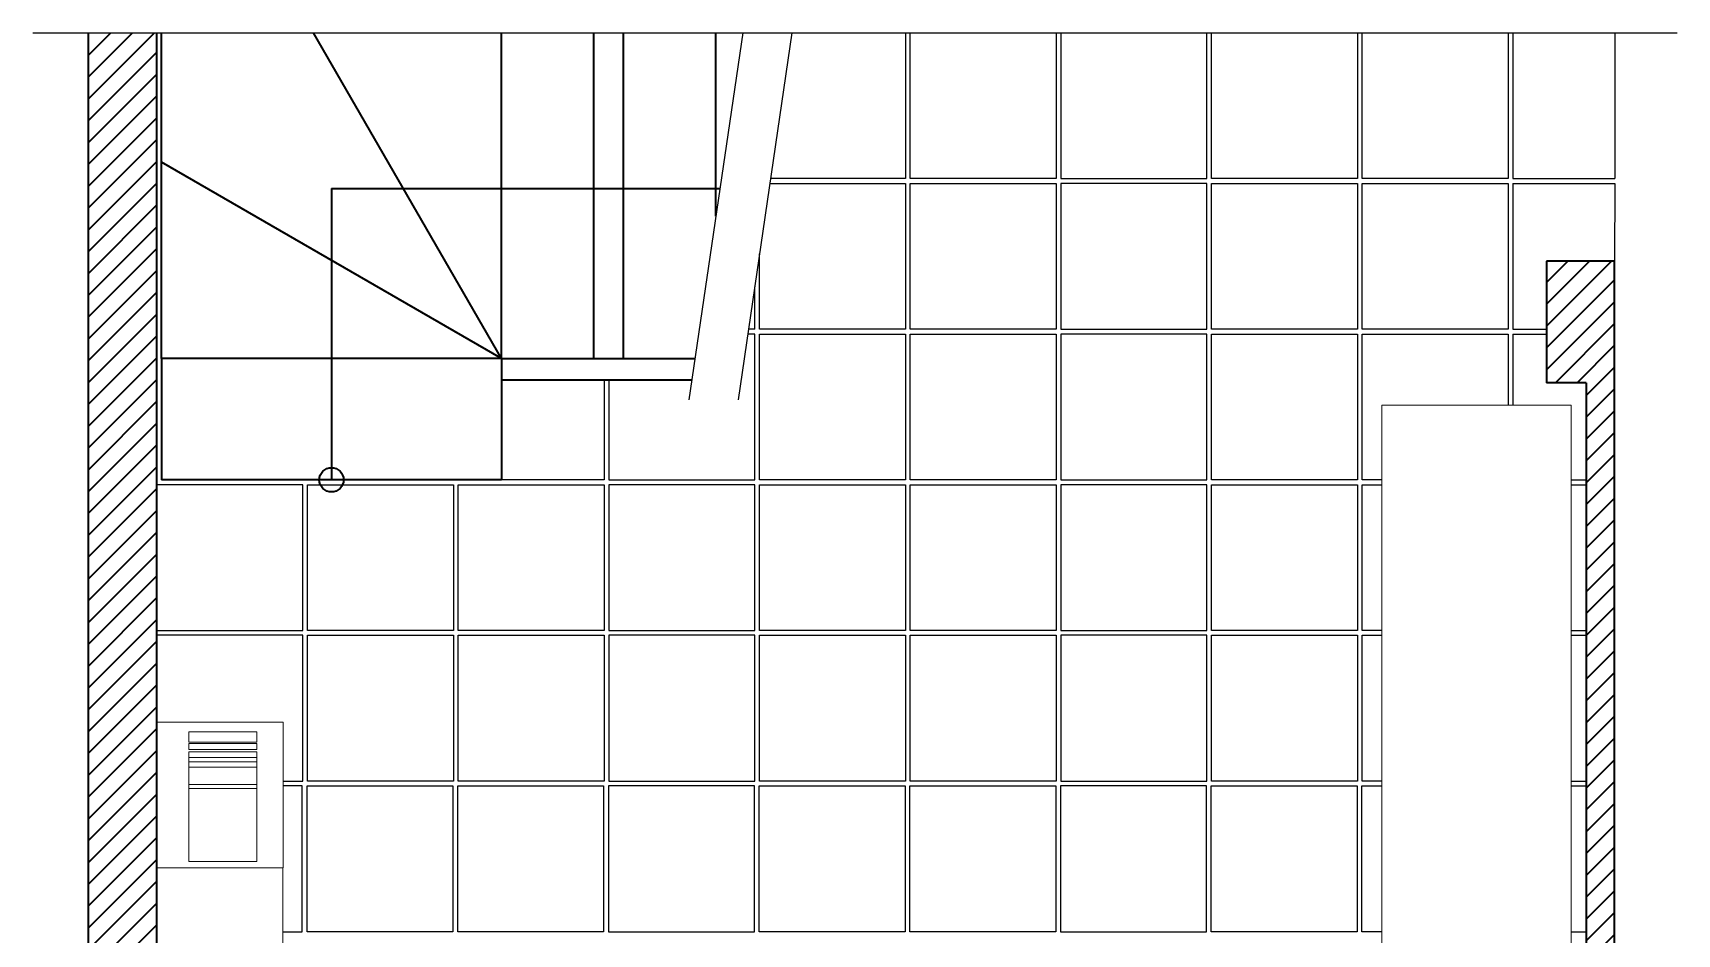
# Model space of a CAD drawing. Header units: millimetres. Extents: x 743 to 1845, y 1149 to 2111.
# Drawn here: x 756.7 to 1095, y 1477.3 to 1662.8 of the extents above; entities that cross this region are included whole.
import ezdxf

# ---------------------------------------------------------------- set-up
doc = ezdxf.new("R2010")
doc.units = ezdxf.units.MM
for name, color, linetype, lineweight in [('A-FLOR-LEVL', 7, 'Continuous', 35), ('arredo', 8, 'Continuous', 18), ('MURI', 7, 'Continuous', 35), ('scale', 180, 'Continuous', 35)]:
    doc.layers.add(name, color=color, linetype=linetype, lineweight=lineweight)
doc.layers.add('linee tratteggio', color=6, linetype='Continuous')
doc.layers.add('pavimento', color=51, linetype='Continuous')

msp = doc.modelspace()

# ---------------------------------------------------------------- hatches: boundary and pattern name
at = {"layer": 'MURI'}
h = msp.add_hatch(dxfattribs=at)
h.set_pattern_fill('ANSI31', color=256)
h.set_pattern_definition([(45, (0, 247.989), (-2.245064, 2.245064), [])])
h.paths.add_polyline_path([(768.12, 1215.79), (902.12, 1215.79), (902.12, 1229.79), (875.12, 1229.79), (862.12, 1229.79), (844.12, 1229.79), (822.12, 1229.79), (813.12, 1229.79), (782.12, 1229.79), (782.12, 1259.79), (782.12, 1625.79), (782.12, 1645.79), (782.12, 1662.79), (768.12, 1662.79), (768.12, 1645.79), (768.12, 1625.79)])
h.paths.add_polyline_path([(999.12, 1229.79), (998.12, 1229.79), (998.12, 1229.79), (982.12, 1229.79), (982.12, 1215.79), (1082.12, 1215.79), (1082.12, 1229.79), (1060.12, 1229.79), (1060.12, 1229.79), (1030.12, 1229.79), (1029.12, 1229.79), (1029.12, 1229.79)])
h = msp.add_hatch(dxfattribs=at)
h.set_pattern_fill('ANSI31', color=256)
h.paths.add_polyline_path([(1082.12, 1615.79), (1068.12, 1615.79), (1068.12, 1590.79), (1076.28, 1590.79), (1076.28, 1336.96), (1082.09, 1336.96)])

# ---------------------------------------------------------------- linework, layer by layer
at = {"layer": 'A-FLOR-LEVL'}
msp.add_line((783.12, 1661.29), (783.12, 1662.79), dxfattribs=at)
at = {"layer": 'arredo'}
for p, q in [((1034.19, 1439.19), (1034.19, 1586.19)), ((1034.19, 1586.19), (1073.19, 1586.19)), ((1073.19, 1586.19), (1073.19, 1439.19)), ((788.77, 1516.78), (788.77, 1518.91)), ((788.77, 1518.91), (802.77, 1518.91)), ((802.77, 1518.91), (802.77, 1516.78)), ((788.77, 1516.78), (802.77, 1516.78)), ((788.77, 1515.27), (788.77, 1516.55)), ((788.77, 1516.55), (802.77, 1516.55)), ((802.77, 1516.55), (802.77, 1515.27)), ((788.77, 1515.27), (802.77, 1515.27)), ((788.77, 1508.07), (788.77, 1514.79)), ((802.77, 1514.79), (788.77, 1514.79)), ((788.77, 1513.61), (802.77, 1513.61)), ((788.77, 1512.78), (802.77, 1512.78)), ((802.77, 1514.79), (802.77, 1508.07)), ((788.77, 1511.65), (802.77, 1511.65)), ((788.77, 1507.27), (788.77, 1508.07)), ((788.77, 1508.07), (802.77, 1508.07)), ((802.77, 1507.27), (788.77, 1507.27)), ((788.77, 1507.27), (788.77, 1492.23)), ((802.77, 1508.07), (802.77, 1507.27)), ((802.77, 1492.23), (802.77, 1507.27)), ((788.77, 1492.23), (802.77, 1492.23))]:
    msp.add_line(p, q, dxfattribs=at)
for points in [[(808.2, 1520.93), (808.2, 1490.93), (782.2, 1490.93), (782.2, 1520.93), (808.2, 1520.93)], [(808.12, 1490.93), (808.12, 1460.93), (782.12, 1460.93), (782.12, 1490.93), (808.12, 1490.93)]]:
    msp.add_lwpolyline(points, dxfattribs=at)
at = {"layer": 'linee tratteggio'}
msp.add_line((756.69, 1662.79), (1094.97, 1662.79), dxfattribs=at)
for points in [[(902.74, 1662.79), (891.66, 1587.26)], [(912.86, 1662.79), (901.79, 1587.26)]]:
    msp.add_lwpolyline(points, dxfattribs=at)
at = {"layer": 'MURI'}
for p, q in [((768.12, 1645.79), (768.12, 1662.79)), ((782.12, 1662.79), (782.12, 1645.79)), ((768.12, 1625.79), (768.12, 1645.79)), ((782.12, 1645.79), (782.12, 1625.79)), ((768.12, 1215.79), (768.12, 1625.79)), ((782.12, 1625.79), (782.12, 1229.79)), ((1082.12, 1615.79), (1068.12, 1615.79)), ((1068.12, 1615.79), (1068.12, 1590.79)), ((1082.09, 1336.96), (1082.12, 1615.79)), ((1076.28, 1590.79), (1068.12, 1590.79)), ((1076.28, 1590.79), (1076.28, 1336.96))]:
    msp.add_line(p, q, dxfattribs=at)
at = {"layer": 'pavimento'}
for p, q in [((936.2, 1662.79), (936.2, 1632.79)), ((937.2, 1632.79), (937.2, 1662.79)), ((967.2, 1662.79), (967.2, 1632.79)), ((968.2, 1662.79), (968.2, 1632.79)), ((998.2, 1632.79), (998.2, 1662.79)), ((999.2, 1632.79), (999.2, 1662.79)), ((1029.2, 1662.79), (1029.2, 1632.79)), ((1030.2, 1632.79), (1030.2, 1662.79)), ((1060.2, 1662.79), (1060.2, 1632.79)), ((1061.2, 1662.79), (1061.2, 1632.79)), ((1082.15, 1662.79), (1082.15, 1632.79)), ((908.32, 1631.79), (936.2, 1631.79)), ((936.2, 1632.79), (908.46, 1632.79)), ((936.2, 1631.79), (936.2, 1601.79)), ((967.2, 1632.79), (937.2, 1632.79)), ((937.2, 1601.79), (937.2, 1631.79)), ((937.2, 1631.79), (967.2, 1631.79)), ((967.2, 1631.79), (967.2, 1601.79)), ((968.2, 1632.79), (998.2, 1632.79)), ((998.2, 1631.79), (968.2, 1631.79)), ((968.2, 1631.79), (968.2, 1601.79)), ((998.2, 1601.79), (998.2, 1631.79)), ((1029.2, 1632.79), (999.2, 1632.79)), ((999.2, 1601.79), (999.2, 1631.79)), ((999.2, 1631.79), (1029.2, 1631.79)), ((1029.2, 1631.79), (1029.2, 1601.79)), ((1060.2, 1632.79), (1030.2, 1632.79)), ((1030.2, 1601.79), (1030.2, 1631.79)), ((1030.2, 1631.79), (1060.2, 1631.79)), ((1060.2, 1631.79), (1060.2, 1601.79)), ((1061.2, 1632.79), (1082.15, 1632.79)), ((1061.2, 1631.79), (1061.2, 1601.79)), ((1061.2, 1631.79), (1082.15, 1631.79)), ((1082.15, 1631.79), (1082.12, 1615.79)), ((906.2, 1601.79), (906.2, 1617.33)), ((905.2, 1601.79), (905.2, 1610.51)), ((905.2, 1600.79), (903.77, 1600.79)), ((905.2, 1601.79), (903.92, 1601.79)), ((905.2, 1570.79), (905.2, 1600.79)), ((936.2, 1601.79), (906.2, 1601.79)), ((906.2, 1570.79), (906.2, 1600.79)), ((906.2, 1600.79), (936.2, 1600.79)), ((936.2, 1600.79), (936.2, 1570.79)), ((967.2, 1601.79), (937.2, 1601.79)), ((937.2, 1570.79), (937.2, 1600.79)), ((937.2, 1600.79), (967.2, 1600.79)), ((967.2, 1600.79), (967.2, 1570.79)), ((968.2, 1601.79), (998.2, 1601.79)), ((998.2, 1600.79), (968.2, 1600.79)), ((968.2, 1600.79), (968.2, 1570.79)), ((998.2, 1570.79), (998.2, 1600.79)), ((1029.2, 1601.79), (999.2, 1601.79)), ((999.2, 1570.79), (999.2, 1600.79)), ((999.2, 1600.79), (1029.2, 1600.79)), ((1029.2, 1600.79), (1029.2, 1570.79)), ((1060.2, 1601.79), (1030.2, 1601.79)), ((1030.2, 1570.79), (1030.2, 1600.79)), ((1030.2, 1600.79), (1060.2, 1600.79)), ((1060.2, 1600.79), (1060.2, 1586.19)), ((1061.2, 1601.79), (1068.12, 1601.79)), ((1061.2, 1600.79), (1061.2, 1586.19)), ((1061.2, 1600.79), (1068.12, 1600.79)), ((874.2, 1591.29), (874.2, 1570.79)), ((875.2, 1591.29), (875.2, 1570.79)), ((812.2, 1569.79), (782.2, 1569.79)), ((782.2, 1569.79), (782.2, 1539.79)), ((812.2, 1539.79), (812.2, 1569.79)), ((813.2, 1539.79), (813.2, 1569.79)), ((813.2, 1569.79), (843.2, 1569.79)), ((843.2, 1569.79), (843.2, 1539.79)), ((844.2, 1539.79), (844.2, 1569.79)), ((844.2, 1569.79), (874.2, 1569.79)), ((874.2, 1570.79), (853.12, 1570.79)), ((874.2, 1569.79), (874.2, 1539.79)), ((875.2, 1570.79), (905.2, 1570.79)), ((905.2, 1569.79), (875.2, 1569.79)), ((875.2, 1569.79), (875.2, 1539.79)), ((905.2, 1539.79), (905.2, 1569.79)), ((936.2, 1570.79), (906.2, 1570.79)), ((906.2, 1539.79), (906.2, 1569.79)), ((906.2, 1569.79), (936.2, 1569.79)), ((936.2, 1569.79), (936.2, 1539.79)), ((967.2, 1570.79), (937.2, 1570.79)), ((937.2, 1539.79), (937.2, 1569.79)), ((937.2, 1569.79), (967.2, 1569.79)), ((967.2, 1569.79), (967.2, 1539.79)), ((968.2, 1570.79), (998.2, 1570.79)), ((998.2, 1569.79), (968.2, 1569.79)), ((968.2, 1569.79), (968.2, 1539.79)), ((998.2, 1539.79), (998.2, 1569.79)), ((1029.2, 1570.79), (999.2, 1570.79)), ((999.2, 1539.79), (999.2, 1569.79)), ((999.2, 1569.79), (1029.2, 1569.79)), ((1029.2, 1569.79), (1029.2, 1539.79)), ((1034.19, 1570.79), (1030.2, 1570.79)), ((1030.2, 1539.79), (1030.2, 1569.79)), ((1030.2, 1569.79), (1034.19, 1569.79)), ((1073.19, 1570.79), (1076.28, 1570.79)), ((1073.19, 1569.79), (1076.28, 1569.79)), ((782.2, 1539.79), (812.2, 1539.79)), ((843.2, 1539.79), (813.2, 1539.79)), ((874.2, 1539.79), (844.2, 1539.79)), ((875.2, 1539.79), (905.2, 1539.79)), ((936.2, 1539.79), (906.2, 1539.79)), ((967.2, 1539.79), (937.2, 1539.79)), ((968.2, 1539.79), (998.2, 1539.79)), ((1029.2, 1539.79), (999.2, 1539.79)), ((1034.19, 1539.79), (1030.2, 1539.79)), ((1073.19, 1539.79), (1076.28, 1539.79)), ((812.2, 1538.79), (782.2, 1538.79)), ((782.2, 1538.79), (782.2, 1520.93)), ((812.2, 1508.79), (812.2, 1538.79)), ((813.2, 1508.79), (813.2, 1538.79)), ((813.2, 1538.79), (843.2, 1538.79)), ((843.2, 1538.79), (843.2, 1508.79)), ((844.2, 1508.79), (844.2, 1538.79)), ((844.2, 1538.79), (874.2, 1538.79)), ((874.2, 1538.79), (874.2, 1508.79)), ((905.2, 1538.79), (875.2, 1538.79)), ((875.2, 1538.79), (875.2, 1508.79)), ((905.2, 1508.79), (905.2, 1538.79)), ((906.2, 1508.79), (906.2, 1538.79)), ((906.2, 1538.79), (936.2, 1538.79)), ((936.2, 1538.79), (936.2, 1508.79)), ((937.2, 1508.79), (937.2, 1538.79)), ((937.2, 1538.79), (967.2, 1538.79)), ((967.2, 1538.79), (967.2, 1508.79)), ((998.2, 1538.79), (968.2, 1538.79)), ((968.2, 1538.79), (968.2, 1508.79)), ((998.2, 1508.79), (998.2, 1538.79)), ((999.2, 1508.79), (999.2, 1538.79)), ((999.2, 1538.79), (1029.2, 1538.79)), ((1029.2, 1538.79), (1029.2, 1508.79)), ((1030.2, 1508.79), (1030.2, 1538.79)), ((1030.2, 1538.79), (1034.19, 1538.79)), ((1073.19, 1538.79), (1076.28, 1538.79)), ((808.2, 1508.79), (812.2, 1508.79)), ((843.2, 1508.79), (813.2, 1508.79)), ((874.2, 1508.79), (844.2, 1508.79)), ((875.2, 1508.79), (905.2, 1508.79)), ((936.2, 1508.79), (906.2, 1508.79)), ((967.2, 1508.79), (937.2, 1508.79)), ((968.2, 1508.79), (998.2, 1508.79)), ((1029.2, 1508.79), (999.2, 1508.79)), ((1034.19, 1508.79), (1030.2, 1508.79)), ((1073.19, 1508.79), (1076.28, 1508.79)), ((812.12, 1507.79), (808.2, 1507.79)), ((812.12, 1477.79), (812.12, 1507.79)), ((813.12, 1477.79), (813.12, 1507.79)), ((813.12, 1507.79), (843.12, 1507.79)), ((843.12, 1507.79), (843.12, 1477.79)), ((844.12, 1477.79), (844.12, 1507.79)), ((844.12, 1507.79), (874.12, 1507.79)), ((874.12, 1507.79), (874.12, 1477.79)), ((905.12, 1507.79), (875.12, 1507.79)), ((875.12, 1507.79), (875.12, 1477.79)), ((905.12, 1477.79), (905.12, 1507.79)), ((906.12, 1477.79), (906.12, 1507.79)), ((906.12, 1507.79), (936.12, 1507.79)), ((936.12, 1507.79), (936.12, 1477.79)), ((937.12, 1477.79), (937.12, 1507.79)), ((937.12, 1507.79), (967.12, 1507.79)), ((967.12, 1507.79), (967.12, 1477.79)), ((998.12, 1507.79), (968.12, 1507.79)), ((968.12, 1507.79), (968.12, 1477.79)), ((998.12, 1477.79), (998.12, 1507.79)), ((999.12, 1477.79), (999.12, 1507.79)), ((999.12, 1507.79), (1029.12, 1507.79)), ((1029.12, 1507.79), (1029.12, 1477.79)), ((1030.12, 1477.79), (1030.12, 1507.79)), ((1030.12, 1507.79), (1034.19, 1507.79)), ((1073.19, 1507.79), (1076.28, 1507.79)), ((808.12, 1477.79), (812.12, 1477.79)), ((843.12, 1477.79), (813.12, 1477.79)), ((874.12, 1477.79), (844.12, 1477.79)), ((875.12, 1477.79), (905.12, 1477.79)), ((936.12, 1477.79), (906.12, 1477.79)), ((967.12, 1477.79), (937.12, 1477.79)), ((968.12, 1477.79), (998.12, 1477.79)), ((1029.12, 1477.79), (999.12, 1477.79)), ((1034.19, 1477.79), (1030.12, 1477.79)), ((1073.19, 1477.79), (1076.28, 1477.79))]:
    msp.add_line(p, q, dxfattribs=at)
at = {"layer": 'scale'}
for p, q in [((783.12, 1636.21), (783.12, 1662.79)), ((853.12, 1595.79), (814.44, 1662.79)), ((853.12, 1595.79), (853.12, 1662.79)), ((872.12, 1595.79), (872.12, 1662.79)), ((878.2, 1595.79), (878.2, 1662.79)), ((897.2, 1625.04), (897.2, 1662.79)), ((853.12, 1595.79), (783.12, 1636.21)), ((783.12, 1595.79), (783.12, 1636.21)), ((818.12, 1630.79), (898.05, 1630.79)), ((818.12, 1630.79), (818.12, 1570.79)), ((853.12, 1595.79), (783.12, 1595.79)), ((783.12, 1595.79), (783.12, 1570.79)), ((853.12, 1595.79), (892.91, 1595.79)), ((853.12, 1595.79), (853.12, 1591.29)), ((853.12, 1595.79), (853.12, 1591.29)), ((892.25, 1591.29), (853.12, 1591.29)), ((853.12, 1591.29), (853.12, 1570.79)), ((853.12, 1570.79), (783.12, 1570.79))]:
    msp.add_line(p, q, dxfattribs=at)
msp.add_circle((818.12, 1570.79), 2.5, dxfattribs=at)

doc.saveas('drawing.dxf')
